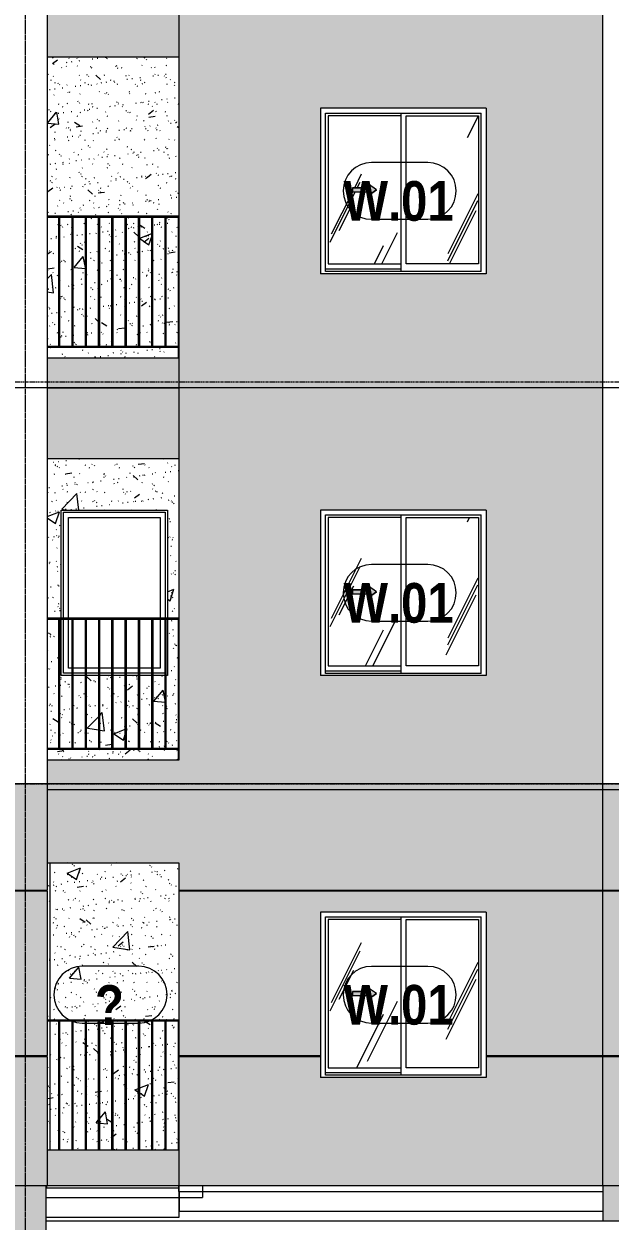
# Model space of a CAD drawing. Header units: millimetres. Extents: x -134153 to 99383, y -5233 to 35400.
# Drawn here: x -99965 to -95003, y 1900 to 12027 of the extents above; entities that cross this region are included whole.
import ezdxf

# ---------------------------------------------------------------- set-up
doc = ezdxf.new("R2010")
doc.units = ezdxf.units.MM
for name, pattern in [('1 NÉT CALL OUT', [6, 3, -3]), ('Centre', [31.75, 6.35, -4.7625, 15.875, -4.7625]), ('Dash 1_8_', [6.35, 3.175, -3.175]), ('Grid Line', [22.225, 12.7, -3.175, 3.175, -3.175])]:
    doc.linetypes.add(name, pattern=pattern)
for name, color, linetype, lineweight in [('0-1', 7, 'Continuous', 5), ('A-AREA', 32, 'Dash 1_8_', 9), ('A-DETL-GENF', 92, 'Continuous', 9), ('A-DETL-GENF-1', 92, '1 NÉT CALL OUT', 9), ('A-FLOR-1', 7, 'Continuous', 9), ('A-FLOR-HRAL', 11, 'Continuous', 9), ('A-FLOR-HRAL-1', 253, 'Continuous', 9), ('A-FLOR-LEVL-2', 51, 'Centre', 9), ('A-GLAZ', 151, 'Continuous', 9), ('A-GLAZ-1', 253, 'Continuous', 9), ('A-GLAZ-2', 7, 'Continuous', 9), ('A-GLAZ-3', 7, '1 NÉT CALL OUT', 9), ('A-GLAZ-IDEN', 152, 'Continuous', 9), ('A-WALL', 113, 'Continuous', 9), ('A-WALL-1', 7, 'Continuous', 9), ('A-WALL-PATT-1', 9, 'Continuous', 9), ('A-WALL-PATT-2', 111, 'Continuous', 5), ('I-WALL', 2, 'Continuous', 9), ('I-WALL-1', 7, 'Continuous', 9), ('S-BEAM-1', 7, 'Continuous', 9), ('S-COLS', 52, 'Continuous', 9), ('S-GRID-1', 1, 'Grid Line', 9)]:
    doc.layers.add(name, color=color, linetype=linetype, lineweight=lineweight)
doc.styles.add('Arial_B_1', font='arialbd_0.ttf', dxfattribs={"width": 0.85, "height": 336})
pattern_1 = [(50, (-81864.4, 1200), (1165.98, -102.01), [121.92, -1341.12]), (355, (-81864.4, 1200), (-225.554, 1222.76), [97.536, -1072.896]), (100.451, (-81767.3, 1191.5), (940.433, 1120.746), [103.616, -1139.776]), (46.184, (-81864.4, 1525.1), (1734.91, -269.07), [182.88, -2011.68]), (96.636, (-81719.9, 1502.7), (1519.38, 1583.54), [155.42, -1709.66]), (351.184, (-81864.4, 1525.1), (1519.39, 1583.52), [146.3, -1609.34]), (21, (-81701.9, 1443.8), (970.33, -654.498), [121.92, -1341.12]), (326, (-81701.9, 1443.8), (395.53, 1178.804), [97.536, -1072.896]), (71.451, (-81621, 1389.3), (1365.87, 524.296), [103.616, -1139.776]), (37.5, (-81864.44, 1200), (19.767, 541.153), [53.645, -1006.246, 53.645, -1035.507, -1076.96]), (37.5, (-81864.44, 1200), (19.767, 541.153), [-2149.043, 53.645, -1023.315]), (7.5, (-81864.44, 1200), (427.646, 641.156), [53.645, -567.334, 53.645, -981.862, -410.464]), (7.5, (-81864.44, 1200), (427.646, 641.156), [-1656.486, 53.645, -356.82]), (327.5, (-82226.95, 1200), (867.782, -36.665), [53.645, -352.755, 53.645, -1214.323, -1682.496]), (327.5, (-82226.95, 1200), (867.782, -36.665), [-1674.37, 53.645, -1628.85]), (317.5, (-82389.5, 1200), (948.028, 162.73), [53.645, -474.675, 53.645, -788.416, -1194.816]), (317.5, (-82389.5, 1200), (948.028, 162.73), [-1370.38, 53.645, -1141.17])]
pattern_2 = [(37.5, (-81864.44, 1200), (-5.1206, 156.61216), [5.364, -118.181, 5.364, -132.812, -132.08]), (37.5, (-81864.44, 1200), (-5.1206, 156.61216), [-261.722, 5.364, -126.716]), (7.5, (-81864.44, 1200), (143.847, 229.3842), [5.364, -61.285, 5.364, -105.989, -42.672]), (7.5, (-81864.44, 1200), (143.847, 229.3842), [-178.003, 5.364, -37.308]), (327.5, (-81964.42, 1200), (253.1176, 0.4601), [5.364, -35.276, 5.364, -140.94, -191.008]), (327.5, (-81964.42, 1200), (253.1176, 0.4601), [-186.944, 5.364, -185.644]), (317.5, (-81964.42, 1200), (244.338, 71.3376), [5.364, -14.956, 5.364, -90.546, -109.728]), (317.5, (-81964.42, 1200), (244.338, 71.3376), [-116.23, 5.364, -104.364])]
pattern_3 = [(63.435, (-79954.8, 1311.3), (-0.002, 1625.6), [567.96, -3066.99]), (63.435, (-81580.4, 1311.3), (-0.002, 1625.6), [567.96, -3066.99]), (63.435, (-79176.65, 1625.35), (-0.002, 1625.6), [567.96, -3066.99]), (63.435, (-80802.25, 1625.35), (-0.002, 1625.6), [567.96, -3066.99]), (63.435, (-79294.4, 1514.5), (-0.002, 1625.6), [567.96, -3066.99]), (63.435, (-80920, 1514.5), (-0.002, 1625.6), [567.96, -3066.99]), (63.435, (-79414.5, 2149.4), (-0.002, 1625.6), [276.06, -3358.9]), (63.435, (-81040.1, 2149.4), (-0.002, 1625.6), [276.06, -3358.9]), (63.435, (-79493, 2051.15), (-0.002, 1625.6), [567.96, -3066.99]), (63.435, (-81118.6, 2051.15), (-0.002, 1625.6), [567.96, -3066.99]), (63.435, (-79479.15, 2121.7), (-0.002, 1625.6), [567.96, -3066.99]), (63.435, (-81104.76, 2121.7), (-0.002, 1625.6), [567.96, -3066.99]), (63.435, (-80135, 1812.2), (-0.002, 1625.6), [567.96, -3066.99]), (63.435, (-81760.6, 1812.2), (-0.002, 1625.6), [567.96, -3066.99]), (63.435, (-80121.15, 1895.35), (-0.002, 1625.6), [567.96, -3066.99]), (63.435, (-81746.75, 1895.35), (-0.002, 1625.6), [567.96, -3066.99]), (63.435, (-80117.4, 1955.3), (-0.002, 1625.6), [567.96, -3066.99]), (63.435, (-81743, 1955.3), (-0.002, 1625.6), [567.96, -3066.99])]

# ---------------------------------------------------------------- blocks, each defined once
blk = doc.blocks.new('NCV_TKTC_KET CAU_rvt-1-TKCS_MẶT ĐỨNG HƯỚNG BẮC')
at = {"layer": 'A-FLOR-1'}
for p, q in [((-98652, 2150), (-95063, 2150)), ((-98652, 2150), (-98652, 1980)), ((-99778, 2100), (-98653, 2100)), ((-98653, 2100), (-98653, 1930)), ((-98653, 1930), (-99778, 1930)), ((-95063, 1980), (-98652, 1980))]:
    blk.add_line(p, q, dxfattribs=at)
at = {"layer": 'S-BEAM-1'}
for q in [(-98653, 2200), (-95063, 2150)]:
    blk.add_line((-98653, 2150), q, dxfattribs=at)
blk = doc.blocks.new('M_Fixed - 900 x 1400-901190-TKCS_MẶT ĐỨNG HƯỚNG BẮC')
at = {"layer": 'A-GLAZ-2'}
for p, q in [((-77032, 7000), (-77032, 7896)), ((-77032, 7896), (-76170, 7896)), ((-76988, 7000), (-76988, 7852)), ((-76988, 7852), (-76214, 7852)), ((-76214, 7852), (-76214, 7000)), ((-76170, 7896), (-76170, 7000)), ((-77032, 6534), (-77032, 6990)), ((-76988, 6578), (-76988, 6990)), ((-76214, 6990), (-76214, 6578)), ((-76958, 6534), (-77032, 6534)), ((-76958, 6578), (-76988, 6578)), ((-76845, 6578), (-76948, 6578)), ((-76845, 6534), (-76948, 6534)), ((-76733, 6578), (-76835, 6578)), ((-76733, 6534), (-76835, 6534)), ((-76620, 6578), (-76723, 6578)), ((-76620, 6534), (-76723, 6534)), ((-76508, 6578), (-76610, 6578)), ((-76508, 6534), (-76610, 6534)), ((-76395, 6578), (-76498, 6578)), ((-76395, 6534), (-76498, 6534)), ((-76283, 6578), (-76385, 6578)), ((-76283, 6534), (-76385, 6534)), ((-76214, 6578), (-76273, 6578)), ((-76170, 6534), (-76273, 6534))]:
    blk.add_line(p, q, dxfattribs=at)
blk = doc.blocks.new('Railing - 10mm-901206-TKCS_MẶT ĐỨNG HƯỚNG BẮC')
at = {"layer": 'A-FLOR-HRAL-1'}
for p, q in [((-62145.064287, 5900), (-62145.064287, 6990)), ((-62135.064287, 5900), (-62135.064287, 6990))]:
    blk.add_line(p, q, dxfattribs=at)
blk = doc.blocks.new('Railing - 50 x 10mm-V32-TKCS_MẶT ĐỨNG HƯỚNG BẮC')
at = {"layer": 'A-FLOR-HRAL-1'}
for p in [(-98657, 5800), (-98653, 6990)]:
    blk.add_line(p, (-98657, 6990), dxfattribs=at)
blk = doc.blocks.new('Railing - Railing-1004819-TKCS_MẶT ĐỨNG HƯỚNG BẮC')
at = {"layer": 'A-FLOR-HRAL-1'}
for p, q in [((-99768, 5900), (-98653, 5900)), ((-98653, 5890), (-99768, 5890))]:
    blk.add_line(p, q, dxfattribs=at)
at = {"extrusion": (0, 0, -1), "zscale": -1}
for p in [(161805, 0), (161692, 0), (161580, 0), (161467, 0), (161355, 0), (161242, 0), (161130, 0), (161017, 0), (160905, 0)]:
    blk.add_blockref('Railing - 10mm-901206-TKCS_MẶT ĐỨNG HƯỚNG BẮC', p, dxfattribs=at)
blk.add_blockref('Railing - 50 x 10mm-V32-TKCS_MẶT ĐỨNG HƯỚNG BẮC', (0, 0))
blk = doc.blocks.new('Top Rail Type - Top Rail_Internal_-1004820-TKCS_MẶT ĐỨNG HƯỚNG BẮC')
at = {"layer": 'A-FLOR-HRAL-1'}
for p, q in [((-98652.564287, 7000), (-99767.564287, 7000)), ((-98652.564287, 6990), (-99767.564287, 6990))]:
    blk.add_line(p, q, dxfattribs=at)
blk = doc.blocks.new('NCV_TKTC_TANG 2_rvt-1-TKCS_MẶT ĐỨNG HƯỚNG BẮC')
at = {"layer": 'A-WALL-PATT-1'}
h = blk.add_hatch(dxfattribs=at)
h.set_pattern_fill('FP_2', color=256, style=0, pattern_type=2)
h.set_pattern_definition(pattern_1)
h.paths.add_polyline_path([(-99591, 5800), (-98657, 5800), (-98657, 5890), (-99768, 5890), (-99768, 5800), (-99629, 5800)])
h.paths.add_polyline_path([(-99547, 5900), (-99445, 5900), (-99445, 6515), (-99547, 6515)])
h.paths.add_polyline_path([(-99741, 5900), (-99670, 5900), (-99670, 6990), (-99768, 6990), (-99768, 5900), (-99763, 5900)])
h.paths.add_polyline_path([(-99332, 5900), (-99332, 6515), (-99435, 6515), (-99435, 5900)])
h.paths.add_polyline_path([(-99322, 5900), (-99220, 5900), (-99220, 6515), (-99322, 6515), (-99322, 6029)])
h.paths.add_polyline_path([(-99210, 5900), (-99107, 5900), (-99107, 6515), (-99210, 6515), (-99210, 6124)])
h.paths.add_polyline_path([(-99097, 5900), (-98995, 5900), (-98995, 6515), (-99097, 6515), (-99097, 6220)])
h.paths.add_polyline_path([(-98985, 5900), (-98882, 5900), (-98882, 6515), (-98985, 6515), (-98985, 6316)])
h.paths.add_polyline_path([(-98872, 5900), (-98770, 5900), (-98770, 6515), (-98872, 6515), (-98872, 6411)])
h.paths.add_polyline_path([(-98657, 5900), (-98657, 6990), (-98750, 6990), (-98750, 6515), (-98760, 6515), (-98760, 5900)])
h.paths.add_polyline_path([(-99660, 5900), (-99557, 5900), (-99557, 6515), (-99650, 6515), (-99650, 6990), (-99660, 6990), (-99660, 5965)])
h.paths.add_polyline_path([(-99650, 7000), (-99650, 7915), (-98750, 7915), (-98750, 7000), (-98653, 7000), (-98653, 8350), (-99768, 8350), (-99768, 7000), (-99702, 7000)])
h = blk.add_hatch(dxfattribs=at)
h.set_pattern_fill('FP_3', color=256, style=0, pattern_type=2)
h.set_pattern_definition(pattern_2)
h.paths.add_polyline_path([(-99591, 5800), (-98657, 5800), (-98657, 5890), (-99768, 5890), (-99768, 5800), (-99629, 5800)])
h.paths.add_polyline_path([(-99547, 5900), (-99445, 5900), (-99445, 6515), (-99547, 6515)])
h.paths.add_polyline_path([(-99741, 5900), (-99670, 5900), (-99670, 6990), (-99768, 6990), (-99768, 5900), (-99763, 5900)])
h.paths.add_polyline_path([(-99332, 5900), (-99332, 6515), (-99435, 6515), (-99435, 5900)])
h.paths.add_polyline_path([(-99322, 5900), (-99220, 5900), (-99220, 6515), (-99322, 6515), (-99322, 6029)])
h.paths.add_polyline_path([(-99210, 5900), (-99107, 5900), (-99107, 6515), (-99210, 6515), (-99210, 6124)])
h.paths.add_polyline_path([(-99097, 5900), (-98995, 5900), (-98995, 6515), (-99097, 6515), (-99097, 6220)])
h.paths.add_polyline_path([(-98985, 5900), (-98882, 5900), (-98882, 6515), (-98985, 6515), (-98985, 6316)])
h.paths.add_polyline_path([(-98872, 5900), (-98770, 5900), (-98770, 6515), (-98872, 6515), (-98872, 6411)])
h.paths.add_polyline_path([(-98657, 5900), (-98657, 6990), (-98750, 6990), (-98750, 6515), (-98760, 6515), (-98760, 5900)])
h.paths.add_polyline_path([(-99660, 5900), (-99557, 5900), (-99557, 6515), (-99650, 6515), (-99650, 6990), (-99660, 6990), (-99660, 5965)])
h.paths.add_polyline_path([(-99650, 7000), (-99650, 7915), (-98750, 7915), (-98750, 7000), (-98653, 7000), (-98653, 8350), (-99768, 8350), (-99768, 7000), (-99702, 7000)])
at = {"layer": 'I-WALL-1'}
for p, q in [((-99650, 7000), (-99650, 7915)), ((-99650, 7915), (-98750, 7915)), ((-98750, 7915), (-98750, 7000)), ((-99650, 6515), (-99650, 6990)), ((-98750, 6990), (-98750, 6515)), ((-99557, 6515), (-99650, 6515)), ((-99445, 6515), (-99547, 6515)), ((-99332, 6515), (-99435, 6515)), ((-99220, 6515), (-99322, 6515)), ((-99107, 6515), (-99210, 6515)), ((-98995, 6515), (-99097, 6515)), ((-98882, 6515), (-98985, 6515)), ((-98770, 6515), (-98872, 6515)), ((-98750, 6515), (-98760, 6515))]:
    blk.add_line(p, q, dxfattribs=at)
at = {"layer": 'A-FLOR-HRAL-1'}
for name in ['Top Rail Type - Top Rail_Internal_-1004820-TKCS_MẶT ĐỨNG HƯỚNG BẮC', 'Railing - Railing-1004819-TKCS_MẶT ĐỨNG HƯỚNG BẮC']:
    blk.add_blockref(name, (0, 0), dxfattribs=at)
at = {"layer": 'A-GLAZ-1'}
blk.add_blockref('M_Fixed - 900 x 1400-901190-TKCS_MẶT ĐỨNG HƯỚNG BẮC', (-22599, 0), dxfattribs=at)
blk = doc.blocks.new('Railing - 10mm-457212-TKCS_MẶT ĐỨNG HƯỚNG BẮC')
at = {"layer": 'A-FLOR-HRAL-1'}
for p, q in [((-62145.064287, 2500), (-62145.064287, 3590)), ((-62135.064287, 2500), (-62135.064287, 3590))]:
    blk.add_line(p, q, dxfattribs=at)
blk = doc.blocks.new('Railing - 50 x 10mm-V35-TKCS_MẶT ĐỨNG HƯỚNG BẮC')
at = {"layer": 'A-FLOR-HRAL-1'}
for p in [(-98657.564287, 2500), (-98652.564287, 3590)]:
    blk.add_line(p, (-98657.564287, 3590), dxfattribs=at)
blk = doc.blocks.new('Railing - Railing-1033920-TKCS_MẶT ĐỨNG HƯỚNG BẮC')
at = {"extrusion": (0, 0, -1), "zscale": -1}
for p in [(161805, 0), (161693, 0), (161580, 0), (161468, 0), (161355, 0), (161243, 0), (161130, 0), (161018, 0), (160905, 0)]:
    blk.add_blockref('Railing - 10mm-457212-TKCS_MẶT ĐỨNG HƯỚNG BẮC', p, dxfattribs=at)
blk.add_blockref('Railing - 50 x 10mm-V35-TKCS_MẶT ĐỨNG HƯỚNG BẮC', (0, 0))
blk = doc.blocks.new('Top Rail Type - Top Rail_Internal_-1033921-TKCS_MẶT ĐỨNG HƯỚNG BẮC')
at = {"layer": 'A-FLOR-HRAL-1'}
for p, q in [((-98652.564287, 3600), (-99767.564287, 3600)), ((-98652.564287, 3590), (-99767.564287, 3590))]:
    blk.add_line(p, q, dxfattribs=at)
blk = doc.blocks.new('NCV_TKTC_TANG 1_rvt-1-TKCS_MẶT ĐỨNG HƯỚNG BẮC')
at = {"layer": 'A-WALL-PATT-1'}
h = blk.add_hatch(dxfattribs=at)
h.set_pattern_fill('FP_2', color=256, style=0, pattern_type=2)
h.set_pattern_definition(pattern_1)
h.paths.add_polyline_path([(-99743, 2500), (-99743, 3590), (-99768, 3590), (-99768, 3300), (-99772, 3300), (-99772, 3290), (-99768, 3290), (-99768, 2500)])
h.paths.add_polyline_path([(-99768, 3600), (-99743, 3600), (-99743, 4932), (-99768, 4932), (-99768, 4700), (-99772, 4700), (-99772, 4690), (-99768, 4690), (-99768, 4309)])
h = blk.add_hatch(dxfattribs=at)
h.set_pattern_fill('FP_3', color=256, style=0, pattern_type=2)
h.set_pattern_definition(pattern_2)
h.paths.add_polyline_path([(-99743, 2500), (-99743, 3590), (-99768, 3590), (-99768, 3300), (-99772, 3300), (-99772, 3290), (-99768, 3290), (-99768, 2500)])
h.paths.add_polyline_path([(-99768, 3600), (-99743, 3600), (-99743, 4932), (-99768, 4932), (-99768, 4700), (-99772, 4700), (-99772, 4690), (-99768, 4690), (-99768, 4309)])
h = blk.add_hatch(dxfattribs=at)
h.set_pattern_fill('FP_2', color=256, style=0, pattern_type=2)
h.set_pattern_definition(pattern_1)
h.paths.add_polyline_path([(-99743, 2500), (-99670, 2500), (-99670, 3590), (-99743, 3590), (-99743, 3205)])
h.paths.add_polyline_path([(-99660, 2500), (-99558, 2500), (-99558, 3590), (-99660, 3590), (-99660, 3205)])
h.paths.add_polyline_path([(-98883, 2500), (-98883, 3590), (-98985, 3590), (-98985, 2500)])
h.paths.add_polyline_path([(-98770, 2500), (-98770, 3590), (-98873, 3590), (-98873, 2500)])
h.paths.add_polyline_path([(-98760, 2500), (-98658, 2500), (-98658, 3590), (-98760, 3590), (-98760, 3114)])
h.paths.add_polyline_path([(-99548, 2500), (-99445, 2500), (-99445, 3590), (-99548, 3590), (-99548, 2662)])
h.paths.add_polyline_path([(-99435, 2500), (-99333, 2500), (-99333, 3590), (-99435, 3590), (-99435, 2900)])
h.paths.add_polyline_path([(-98995, 2500), (-98995, 3590), (-99098, 3590), (-99098, 2500)])
h.paths.add_polyline_path([(-99323, 2500), (-99220, 2500), (-99220, 3590), (-99323, 3590), (-99323, 3114)])
h.paths.add_polyline_path([(-99108, 2500), (-99109, 3590), (-99210, 3590), (-99210, 2500)])
h.paths.add_polyline_path([(-99104, 3600), (-98653, 3600), (-98653, 4932), (-99743, 4932), (-99743, 3600), (-99629, 3600)])
h = blk.add_hatch(dxfattribs=at)
h.set_pattern_fill('FP_3', color=256, style=0, pattern_type=2)
h.set_pattern_definition(pattern_2)
h.paths.add_polyline_path([(-99743, 2500), (-99670, 2500), (-99670, 3590), (-99743, 3590), (-99743, 3205)])
h.paths.add_polyline_path([(-99660, 2500), (-99558, 2500), (-99558, 3590), (-99660, 3590), (-99660, 3205)])
h.paths.add_polyline_path([(-98883, 2500), (-98883, 3590), (-98985, 3590), (-98985, 2500)])
h.paths.add_polyline_path([(-98770, 2500), (-98770, 3590), (-98873, 3590), (-98873, 2500)])
h.paths.add_polyline_path([(-98760, 2500), (-98658, 2500), (-98658, 3590), (-98760, 3590), (-98760, 3114)])
h.paths.add_polyline_path([(-99548, 2500), (-99445, 2500), (-99445, 3590), (-99548, 3590), (-99548, 2662)])
h.paths.add_polyline_path([(-99435, 2500), (-99333, 2500), (-99333, 3590), (-99435, 3590), (-99435, 2900)])
h.paths.add_polyline_path([(-98995, 2500), (-98995, 3590), (-99098, 3590), (-99098, 2500)])
h.paths.add_polyline_path([(-99323, 2500), (-99220, 2500), (-99220, 3590), (-99323, 3590), (-99323, 3114)])
h.paths.add_polyline_path([(-99108, 2500), (-99109, 3590), (-99210, 3590), (-99210, 2500)])
h.paths.add_polyline_path([(-99104, 3600), (-98653, 3600), (-98653, 4932), (-99743, 4932), (-99743, 3600), (-99629, 3600)])
at = {"layer": 'A-WALL-1'}
for p, q in [((-99773, 2200), (-99773, 2180)), ((-99773, 2180), (-98653, 2180)), ((-98653, 2180), (-98653, 2200))]:
    blk.add_line(p, q, dxfattribs=at)
at = {"layer": 'I-WALL-1'}
for p, q in [((-99743, 3600), (-99743, 4932)), ((-99743, 2500), (-99743, 3590))]:
    blk.add_line(p, q, dxfattribs=at)
at = {"layer": 'A-FLOR-HRAL-1'}
for name in ['Top Rail Type - Top Rail_Internal_-1033921-TKCS_MẶT ĐỨNG HƯỚNG BẮC', 'Railing - Railing-1033920-TKCS_MẶT ĐỨNG HƯỚNG BẮC']:
    blk.add_blockref(name, (0, 0), dxfattribs=at)
blk = doc.blocks.new('Railing - 50 x 10mm-901205-TKCS_MẶT ĐỨNG HƯỚNG BẮC')
at = {"layer": 'A-FLOR-HRAL-1'}
for p in [(-62252.564287, 6990), (-62247.564287, 5800)]:
    blk.add_line(p, (-62247.564287, 6990), dxfattribs=at)
blk = doc.blocks.new('Railing - Railing-998950-TKCS_MẶT ĐỨNG HƯỚNG BẮC')
at = {"layer": 'A-FLOR-HRAL-1'}
for p, q in [((-99768, 12700), (-98653, 12700)), ((-98653, 12690), (-99768, 12690))]:
    blk.add_line(p, q, dxfattribs=at)
at = {"extrusion": (0, 0, -1), "zscale": -1}
for name, p in [('Railing - 10mm-901206-TKCS_MẶT ĐỨNG HƯỚNG BẮC', (161805, 6800)), ('Railing - 10mm-901206-TKCS_MẶT ĐỨNG HƯỚNG BẮC', (161693, 6800)), ('Railing - 10mm-901206-TKCS_MẶT ĐỨNG HƯỚNG BẮC', (161580, 6800)), ('Railing - 10mm-901206-TKCS_MẶT ĐỨNG HƯỚNG BẮC', (161468, 6800)), ('Railing - 10mm-901206-TKCS_MẶT ĐỨNG HƯỚNG BẮC', (161355, 6800)), ('Railing - 10mm-901206-TKCS_MẶT ĐỨNG HƯỚNG BẮC', (161243, 6800)), ('Railing - 10mm-901206-TKCS_MẶT ĐỨNG HƯỚNG BẮC', (161130, 6800)), ('Railing - 10mm-901206-TKCS_MẶT ĐỨNG HƯỚNG BẮC', (161018, 6800)), ('Railing - 10mm-901206-TKCS_MẶT ĐỨNG HƯỚNG BẮC', (160905, 6800)), ('Railing - 50 x 10mm-901205-TKCS_MẶT ĐỨNG HƯỚNG BẮC', (160905, 6800))]:
    blk.add_blockref(name, p, dxfattribs=at)
blk = doc.blocks.new('Top Rail Type - Top Rail_Internal_-998951-TKCS_MẶT ĐỨNG HƯỚNG BẮC')
at = {"layer": 'A-FLOR-HRAL-1'}
for p, q in [((-98652.564287, 13800), (-99767.564287, 13800)), ((-98652.564287, 13790), (-99767.564287, 13790))]:
    blk.add_line(p, q, dxfattribs=at)
blk = doc.blocks.new('NCV_TKTC_TANG 3 - 4_rvt-2-TKCS_MẶT ĐỨNG HƯỚNG BẮC')
at = {"layer": 'A-WALL-PATT-1'}
h = blk.add_hatch(dxfattribs=at)
h.set_pattern_fill('FP_2', color=256, style=0, pattern_type=2)
h.set_pattern_definition(pattern_1)
h.paths.add_polyline_path([(-99768, 9200), (-98658, 9200), (-98658, 9290), (-99768, 9290)])
h.paths.add_polyline_path([(-98873, 9300), (-98770, 9300), (-98770, 10390), (-98873, 10390), (-98873, 9829)])
h.paths.add_polyline_path([(-99647, 9300), (-99558, 9300), (-99558, 10390), (-99660, 10390), (-99660, 9300)])
h.paths.add_polyline_path([(-98658, 9300), (-98658, 10390), (-98760, 10390), (-98760, 9300)])
h.paths.add_polyline_path([(-99098, 9300), (-98995, 9300), (-98995, 10390), (-99098, 10390), (-99098, 9829)])
h.paths.add_polyline_path([(-99108, 9300), (-99108, 10390), (-99210, 10390), (-99210, 9300)])
h.paths.add_polyline_path([(-99670, 9300), (-99670, 10390), (-99768, 10390), (-99768, 9300)])
h.paths.add_polyline_path([(-98883, 9300), (-98883, 10390), (-98985, 10390), (-98985, 9300)])
h.paths.add_polyline_path([(-99220, 9300), (-99220, 10390), (-99323, 10390), (-99323, 9300)])
h.paths.add_polyline_path([(-99333, 9300), (-99333, 10390), (-99435, 10390), (-99435, 9300)])
h.paths.add_polyline_path([(-99445, 9300), (-99445, 10390), (-99548, 10390), (-99548, 9300)])
h.paths.add_polyline_path([(-99768, 10400), (-98653, 10400), (-98653, 11750), (-99768, 11750), (-99768, 10933)])
h = blk.add_hatch(dxfattribs=at)
h.set_pattern_fill('FP_3', color=256, style=0, pattern_type=2)
h.set_pattern_definition(pattern_2)
h.paths.add_polyline_path([(-99768, 9200), (-98658, 9200), (-98658, 9290), (-99768, 9290)])
h.paths.add_polyline_path([(-98873, 9300), (-98770, 9300), (-98770, 10390), (-98873, 10390), (-98873, 9829)])
h.paths.add_polyline_path([(-99647, 9300), (-99558, 9300), (-99558, 10390), (-99660, 10390), (-99660, 9300)])
h.paths.add_polyline_path([(-98658, 9300), (-98658, 10390), (-98760, 10390), (-98760, 9300)])
h.paths.add_polyline_path([(-99098, 9300), (-98995, 9300), (-98995, 10390), (-99098, 10390), (-99098, 9829)])
h.paths.add_polyline_path([(-99108, 9300), (-99108, 10390), (-99210, 10390), (-99210, 9300)])
h.paths.add_polyline_path([(-99670, 9300), (-99670, 10390), (-99768, 10390), (-99768, 9300)])
h.paths.add_polyline_path([(-98883, 9300), (-98883, 10390), (-98985, 10390), (-98985, 9300)])
h.paths.add_polyline_path([(-99220, 9300), (-99220, 10390), (-99323, 10390), (-99323, 9300)])
h.paths.add_polyline_path([(-99333, 9300), (-99333, 10390), (-99435, 10390), (-99435, 9300)])
h.paths.add_polyline_path([(-99445, 9300), (-99445, 10390), (-99548, 10390), (-99548, 9300)])
h.paths.add_polyline_path([(-99768, 10400), (-98653, 10400), (-98653, 11750), (-99768, 11750), (-99768, 10933)])
at = {"layer": 'A-FLOR-HRAL'}
for name in ['Top Rail Type - Top Rail_Internal_-998951-TKCS_MẶT ĐỨNG HƯỚNG BẮC', 'Railing - Railing-998950-TKCS_MẶT ĐỨNG HƯỚNG BẮC']:
    blk.add_blockref(name, (0, -3400), dxfattribs=at)
blk = doc.blocks.new('1_FAMILY RVT - W01-WxH 1400x1400xmm-V6-TKCS_MẶT ĐỨNG HƯỚNG BẮC')
at = {"layer": 'A-DETL-GENF-1'}
blk.add_hatch(color=256, dxfattribs=at).paths.add_polyline_path([(-97048, 3776), (-96980, 3824), (-97048, 3871), (-97048, 3841), (-97184, 3841), (-97184, 3807), (-97048, 3807)])
at = {"layer": 'A-GLAZ'}
h = blk.add_hatch(dxfattribs=at)
h.set_pattern_fill('FP_1', color=256, style=0, pattern_type=2)
h.set_pattern_definition(pattern_3)
h.paths.add_polyline_path([(-97389, 3197), (-96775, 3197), (-96775, 4451), (-97389, 4451), (-97389, 3205)])
h.paths.add_polyline_path([(-97048, 3776), (-97048, 3807), (-97184, 3807), (-97184, 3841), (-97048, 3841), (-97048, 3871), (-96980, 3824), (-97005, 3807)])
h = blk.add_hatch(dxfattribs=at)
h.set_pattern_fill('FP_1', color=256, style=0, pattern_type=2)
h.set_pattern_definition(pattern_3)
h.paths.add_polyline_path([(-96730, 3197), (-96116, 3197), (-96116, 4451), (-96730, 4451), (-96730, 3205)])
at = {"layer": 'A-DETL-GENF'}
for p, q in [((-97048, 3871), (-97048, 3841)), ((-96980, 3824), (-97048, 3871)), ((-96980, 3824), (-97048, 3871)), ((-97048, 3871), (-97048, 3841)), ((-97184, 3841), (-97184, 3807)), ((-97184, 3841), (-97048, 3841)), ((-97048, 3841), (-97184, 3841)), ((-97184, 3841), (-97184, 3807)), ((-97184, 3807), (-97048, 3807)), ((-97184, 3807), (-97048, 3807)), ((-96980, 3824), (-97048, 3776)), ((-97048, 3776), (-96980, 3824)), ((-97048, 3807), (-97048, 3776)), ((-97048, 3807), (-97048, 3776))]:
    blk.add_line(p, q, dxfattribs=at)
at = {"layer": 'A-GLAZ'}
for p, q in [((-96053, 4514), (-97453, 4514)), ((-97453, 4514), (-97453, 3114)), ((-97412, 4473), (-96093, 4473)), ((-97412, 3133), (-97412, 4473)), ((-96775, 4473), (-96775, 3133)), ((-96093, 3133), (-96093, 4473)), ((-96053, 4514), (-96053, 3114)), ((-97389, 4451), (-97389, 3197)), ((-96775, 4451), (-97389, 4451)), ((-96730, 3197), (-96730, 4451)), ((-96730, 4451), (-96116, 4451)), ((-96116, 4451), (-96116, 3197)), ((-96775, 3153), (-97412, 3153)), ((-96775, 3153), (-97412, 3153)), ((-97389, 3197), (-96775, 3197)), ((-96116, 3197), (-96730, 3197)), ((-96053, 3114), (-97453, 3114)), ((-96093, 3133), (-97412, 3133))]:
    blk.add_line(p, q, dxfattribs=at)
blk = doc.blocks.new('1_FAMILY RVT - W01-WxH 1400x1400xmm-V15-TKCS_MẶT ĐỨNG HƯỚNG BẮC')
at = {"layer": 'A-DETL-GENF-1'}
blk.add_hatch(color=256, dxfattribs=at).paths.add_polyline_path([(-97048, 10576), (-96980, 10624), (-97048, 10671), (-97048, 10641), (-97184, 10641), (-97184, 10607), (-97048, 10607)])
at = {"layer": 'A-GLAZ'}
h = blk.add_hatch(dxfattribs=at)
h.set_pattern_fill('FP_1', color=256, style=0, pattern_type=2)
h.set_pattern_definition(pattern_3)
h.paths.add_polyline_path([(-97389, 9997), (-96775, 9997), (-96775, 11251), (-97389, 11251), (-97389, 10607)])
h.paths.add_polyline_path([(-97048, 10576), (-97048, 10607), (-97184, 10607), (-97184, 10641), (-97048, 10641), (-97048, 10671), (-96980, 10624), (-97005, 10607)])
h = blk.add_hatch(dxfattribs=at)
h.set_pattern_fill('FP_1', color=256, style=0, pattern_type=2)
h.set_pattern_definition(pattern_3)
h.paths.add_polyline_path([(-96116, 9997), (-96116, 11251), (-96730, 11251), (-96730, 9997), (-96456, 9997)])
at = {"layer": 'A-DETL-GENF'}
for p, q in [((-97184, 10641), (-97184, 10607)), ((-97184, 10641), (-97048, 10641)), ((-97048, 10641), (-97184, 10641)), ((-97184, 10641), (-97184, 10607)), ((-97048, 10671), (-97048, 10641)), ((-96980, 10624), (-97048, 10671)), ((-96980, 10624), (-97048, 10671)), ((-97048, 10671), (-97048, 10641)), ((-97184, 10607), (-97048, 10607)), ((-97184, 10607), (-97048, 10607)), ((-96980, 10624), (-97048, 10576)), ((-97048, 10576), (-96980, 10624)), ((-97048, 10607), (-97048, 10576)), ((-97048, 10607), (-97048, 10576))]:
    blk.add_line(p, q, dxfattribs=at)
at = {"layer": 'A-GLAZ'}
for p, q in [((-96053, 11314), (-97453, 11314)), ((-97453, 11314), (-97453, 9914)), ((-97412, 11273), (-96093, 11273)), ((-97412, 9933), (-97412, 11273)), ((-97389, 11251), (-97389, 9997)), ((-96775, 11251), (-97389, 11251)), ((-96775, 11273), (-96775, 9933)), ((-96730, 9997), (-96730, 11251)), ((-96730, 11251), (-96116, 11251)), ((-96116, 11251), (-96116, 9997)), ((-96093, 9933), (-96093, 11273)), ((-96053, 11314), (-96053, 9914)), ((-96775, 9953), (-97412, 9953)), ((-96775, 9953), (-97412, 9953)), ((-96093, 9933), (-97412, 9933)), ((-97389, 9997), (-96775, 9997)), ((-96116, 9997), (-96730, 9997)), ((-96053, 9914), (-97453, 9914))]:
    blk.add_line(p, q, dxfattribs=at)
blk = doc.blocks.new('1_FAMILY RVT - W01-WxH 1400x1400xmm-V48-TKCS_MẶT ĐỨNG HƯỚNG BẮC')
at = {"layer": 'A-DETL-GENF-1'}
blk.add_hatch(color=256, dxfattribs=at).paths.add_polyline_path([(-97048, 7176), (-96980, 7224), (-97048, 7271), (-97048, 7241), (-97184, 7241), (-97184, 7207), (-97048, 7207)])
at = {"layer": 'A-GLAZ'}
h = blk.add_hatch(dxfattribs=at)
h.set_pattern_fill('FP_1', color=256, style=0, pattern_type=2)
h.set_pattern_definition(pattern_3)
h.paths.add_polyline_path([(-97389, 6597), (-96775, 6597), (-96775, 7851), (-97389, 7851), (-97389, 7207)])
h.paths.add_polyline_path([(-97048, 7176), (-97048, 7207), (-97184, 7207), (-97184, 7241), (-97048, 7241), (-97048, 7271), (-96980, 7224), (-97005, 7207)])
h = blk.add_hatch(dxfattribs=at)
h.set_pattern_fill('FP_1', color=256, style=0, pattern_type=2)
h.set_pattern_definition(pattern_3)
h.paths.add_polyline_path([(-96730, 6597), (-96116, 6597), (-96116, 7851), (-96730, 7851), (-96730, 7474)])
at = {"layer": 'A-DETL-GENF'}
for p, q in [((-97184, 7241), (-97184, 7207)), ((-97184, 7241), (-97048, 7241)), ((-97048, 7241), (-97184, 7241)), ((-97184, 7241), (-97184, 7207)), ((-97184, 7207), (-97048, 7207)), ((-97184, 7207), (-97048, 7207)), ((-97048, 7271), (-97048, 7241)), ((-96980, 7224), (-97048, 7271)), ((-96980, 7224), (-97048, 7271)), ((-97048, 7271), (-97048, 7241)), ((-96980, 7224), (-97048, 7176)), ((-97048, 7176), (-96980, 7224)), ((-97048, 7207), (-97048, 7176)), ((-97048, 7207), (-97048, 7176))]:
    blk.add_line(p, q, dxfattribs=at)
at = {"layer": 'A-GLAZ'}
for p, q in [((-96053, 7914), (-97453, 7914)), ((-97453, 7914), (-97453, 6514)), ((-96053, 7914), (-96053, 6514)), ((-97412, 7873), (-96093, 7873)), ((-97412, 6533), (-97412, 7873)), ((-97389, 7851), (-97389, 6597)), ((-96775, 7851), (-97389, 7851)), ((-96775, 7873), (-96775, 6533)), ((-96730, 6597), (-96730, 7851)), ((-96730, 7851), (-96116, 7851)), ((-96116, 7851), (-96116, 6597)), ((-96093, 6533), (-96093, 7873)), ((-97389, 6597), (-96775, 6597)), ((-96116, 6597), (-96730, 6597)), ((-96053, 6514), (-97453, 6514)), ((-96775, 6552), (-97412, 6552)), ((-96775, 6552), (-97412, 6552)), ((-96093, 6533), (-97412, 6533))]:
    blk.add_line(p, q, dxfattribs=at)
blk = doc.blocks.new('SSA-WINDOW TAG - 10-2062020-TKCS_MẶT ĐỨNG HƯỚNG BẮC')
at = {"layer": 'A-GLAZ-IDEN'}
for p, q in [((-121345.064287, 10854.4), (-121822.564287, 10854.4)), ((-121822.564287, 10374.4), (-121345.064287, 10374.4))]:
    blk.add_line(p, q, dxfattribs=at)
for centre, start, end in [((-121822.564287, 10614.4), 90, 270), ((-121345.064287, 10614.4), 270, 90)]:
    blk.add_arc(centre, 240, start, end, dxfattribs=at)

msp = doc.modelspace()

# ---------------------------------------------------------------- hatches: boundary and pattern name
at = {"layer": 'A-WALL-PATT-2'}
for points in [[(-99628.7, 11750), (-98652.6, 11750), (-98652.6, 12350), (-99767.6, 12350), (-99767.6, 11750)], [(-98652.6, 8950), (-98652.6, 9200), (-99767.6, 9200), (-99767.6, 8950), (-99628.7, 8950)], [(-98652.6, 8350), (-98652.6, 8950), (-99767.6, 8950), (-99767.6, 8350), (-99628.7, 8350)], [(-99767.6, 5550), (-98652.6, 5550), (-98652.6, 5800), (-99767.6, 5800), (-99767.6, 5600)], [(-99767.6, 4931.8), (-98652.6, 4931.8), (-98652.6, 5600), (-99767.6, 5600), (-99767.6, 5150)], [(-105062.5, 4690), (-99777.6, 4690), (-99777.6, 4700), (-105062.5, 4700)], [(-99777.6, 4690), (-99771.6, 4690), (-99771.6, 4700), (-99777.6, 4700)], [(-96052.6, 4690), (-95062.6, 4690), (-95062.6, 4700), (-98652.6, 4700), (-98652.6, 4690), (-96455.6, 4690)], [(-94852.6, 4690), (-94852.6, 4700), (-95062.6, 4700), (-95062.6, 4690), (-94869, 4690)], [(-101215.3, 3290), (-99777.6, 3290), (-99777.6, 3300), (-105062.5, 3300), (-105062.5, 3290), (-102801.9, 3290)], [(-99771.6, 3290), (-99771.6, 3300), (-99777.6, 3300), (-99777.6, 3290)], [(-98042.2, 3290), (-97452.6, 3290), (-97452.6, 3300), (-98652.6, 3300), (-98652.6, 3290)], [(-96052.6, 3290), (-95062.6, 3290), (-95062.6, 3300), (-96052.6, 3300)], [(-94852.6, 3290), (-94852.6, 3300), (-95062.6, 3300), (-95062.6, 3290), (-94869, 3290)], [(-98652.6, 2200), (-98652.6, 2500), (-99767.6, 2500), (-99767.6, 2200), (-99628.7, 2200)], [(-95062.6, 1900), (-88452.6, 1900), (-88452.6, 2200), (-95062.6, 2200)]]:
    msp.add_hatch(color=256, dxfattribs=at).paths.add_polyline_path(points)
h = msp.add_hatch(color=256, dxfattribs=at)
h.paths.add_polyline_path([(-98042.2, 8950), (-95062.6, 8950), (-95062.6, 12350), (-98652.6, 12350), (-98652.6, 8950)])
h.paths.add_polyline_path([(-96093.5, 9914.4), (-97452.6, 9914.4), (-97452.6, 11314.4), (-96052.6, 11314.4), (-96052.6, 9914.4)])
h = msp.add_hatch(color=256, dxfattribs=at)
h.paths.add_polyline_path([(-98652.6, 5550), (-95062.6, 5550), (-95062.6, 8950), (-98652.6, 8950), (-98652.6, 5800)])
h.paths.add_polyline_path([(-97452.6, 6514.4), (-97452.6, 7914.4), (-96052.6, 7914.4), (-96052.6, 6514.4), (-97411.6, 6514.4)])
h = msp.add_hatch(color=256, dxfattribs=at)
h.paths.add_polyline_path([(-100004, 1300), (-99777.6, 1300), (-99777.6, 3290), (-105062.5, 3290), (-105062.5, 2200), (-101742.6, 2200), (-101742.6, 2000), (-101746.6, 2000), (-101746.6, 1990), (-101742.6, 1990), (-101742.6, 1380.4), (-100652.6, 1305.4), (-100652.6, 1300), (-100006.5, 1300)])
h.paths.add_polyline_path([(-101215.3, 3300), (-99777.6, 3300), (-99777.6, 4690), (-105062.5, 4690), (-105062.5, 3300), (-102801.9, 3300)])
h.paths.add_polyline_path([(-102801.9, 4700), (-99777.6, 4700), (-99777.6, 5600), (-105062.5, 5600), (-105062.5, 4700)])
h = msp.add_hatch(color=256, dxfattribs=at)
h.paths.add_polyline_path([(-99767.6, 2200), (-99767.6, 3290), (-99777.6, 3290), (-99777.6, 2200)])
h.paths.add_polyline_path([(-99777.6, 3300), (-99767.6, 3300), (-99767.6, 4690), (-99777.6, 4690), (-99777.6, 4308.9)])
h.paths.add_polyline_path([(-99767.6, 4700), (-99767.6, 5600), (-99777.6, 5600), (-99777.6, 4700)])
h = msp.add_hatch(color=256, dxfattribs=at)
h.paths.add_polyline_path([(-98652.6, 2200), (-95062.6, 2200), (-95062.6, 3290), (-96052.6, 3290), (-96052.6, 3114.4), (-97452.6, 3114.4), (-97452.6, 3290), (-98652.6, 3290), (-98652.6, 3204.9)])
h.paths.add_polyline_path([(-98652.6, 3300), (-97452.6, 3300), (-97452.6, 4514.4), (-96052.6, 4514.4), (-96052.6, 3300), (-95062.6, 3300), (-95062.6, 4690), (-98652.6, 4690)])
h.paths.add_polyline_path([(-98652.6, 4700), (-95062.6, 4700), (-95062.6, 5600), (-98652.6, 5600), (-98652.6, 4931.8)])
h = msp.add_hatch(color=256, dxfattribs=at)
h.paths.add_polyline_path([(-95062.6, 2200), (-88442.6, 2200), (-88442.6, 3290), (-88652.6, 3290), (-88652.6, 2400), (-91652.6, 2400), (-91652.6, 3290), (-91852.6, 3290), (-91852.6, 2400), (-94852.6, 2400), (-94852.6, 3290), (-95062.6, 3290), (-95062.6, 3204.9)])
h.paths.add_polyline_path([(-88522.6, 3300), (-88442.6, 3300), (-88442.6, 4690), (-88652.6, 4690), (-88652.6, 3300)])
h.paths.add_polyline_path([(-91852.6, 3300), (-91652.6, 3300), (-91652.6, 4690), (-91852.6, 4690), (-91852.6, 3756.9)])
h.paths.add_polyline_path([(-94869, 3300), (-94852.6, 3300), (-94852.6, 4690), (-95062.6, 4690), (-95062.6, 3300)])
h.paths.add_polyline_path([(-91695.8, 4700), (-91652.6, 4700), (-91652.6, 5150), (-88652.6, 5150), (-88652.6, 4700), (-88442.6, 4700), (-88442.6, 5600), (-95062.6, 5600), (-95062.6, 4700), (-94852.6, 4700), (-94852.6, 5150), (-91852.6, 5150), (-91852.6, 4700)])

# ---------------------------------------------------------------- linework, layer by layer
at = {"layer": 'A-AREA'}
msp.add_line((-100752.6, 2200), (-97752.6, 2200), dxfattribs=at)
at = {"layer": 'A-FLOR-LEVL-2'}
for p, q in [((-134152.6, 9000), (-25724.3, 9000)), ((-134152.6, 5600), (-25724.3, 5600)), ((-134152.6, 2200), (-25724.3, 2200))]:
    msp.add_line(p, q, dxfattribs=at)
at = {"layer": 'A-WALL'}
for p, q in [((-99767.6, 29350), (-99767.6, 5600)), ((-98652.6, 29350), (-98652.6, 5800)), ((-95062.6, 2200), (-95062.6, 22550)), ((-99767.6, 8950), (-114542.6, 8950)), ((-84852.6, 8950), (-98652.6, 8950)), ((-99767.6, 5600), (-105942.6, 5600)), ((-98652.6, 5600), (-99767.6, 5600)), ((-99767.6, 5600), (-99767.6, 4700)), ((-84972.6, 5600), (-98652.6, 5600)), ((-98652.6, 5550), (-84852.6, 5550)), ((-99767.6, 4931.8), (-98652.6, 4931.8)), ((-98652.6, 4931.8), (-98652.6, 2200)), ((-105062.5, 4700), (-99767.6, 4700)), ((-99767.6, 4690), (-105062.5, 4690)), ((-99771.6, 4700), (-99771.6, 4690)), ((-99767.6, 4690), (-99767.6, 3300)), ((-98652.6, 4700), (-94852.6, 4700)), ((-94852.6, 4690), (-98652.6, 4690)), ((-110452.5, 3300), (-99767.6, 3300)), ((-99767.6, 3290), (-110452.5, 3290)), ((-99771.6, 3300), (-99771.6, 3290)), ((-99767.6, 3290), (-99767.6, 2200)), ((-98652.6, 3300), (-97452.6, 3300)), ((-97452.6, 3290), (-98652.6, 3290)), ((-96052.6, 3300), (-94852.6, 3300)), ((-94852.6, 3290), (-96052.6, 3290)), ((-98652.6, 2500), (-99767.6, 2500)), ((-99777.6, 2200), (-83377.6, 2200)), ((-99777.6, 1300), (-99777.6, 2200)), ((-98452.6, 2200), (-98452.6, 2150)), ((-98452.6, 2150), (-95062.6, 2150)), ((-95062.6, 2200), (-95062.6, 1900)), ((-84967.6, 1900), (-99777.6, 1900))]:
    msp.add_line(p, q, dxfattribs=at)
at = {"layer": 'I-WALL'}
for p, q in [((-99767.6, 11750), (-98652.6, 11750)), ((-98652.6, 9200), (-99767.6, 9200)), ((-98652.6, 8950), (-99767.6, 8950)), ((-99767.6, 8950), (-98652.6, 8950)), ((-99767.6, 8350), (-98652.6, 8350)), ((-98652.6, 5800), (-99767.6, 5800)), ((-99767.6, 5550), (-98652.6, 5550))]:
    msp.add_line(p, q, dxfattribs=at)
at = {"layer": 'S-COLS'}
for p, q in [((-98652.6, 2200), (-98652.6, 2100)), ((-98452.6, 2200), (-98452.6, 2150)), ((-98452.6, 2150), (-98452.6, 2100)), ((-98652.6, 2100), (-98452.6, 2100))]:
    msp.add_line(p, q, dxfattribs=at)
at = {"layer": 'S-GRID-1'}
msp.add_line((-99952.6, 207.3), (-99952.6, 30285.9), dxfattribs=at)

# ---------------------------------------------------------------- block references
at = {"layer": '0-1'}
for name in ['NCV_TKTC_KET CAU_rvt-1-TKCS_MẶT ĐỨNG HƯỚNG BẮC', 'NCV_TKTC_TANG 3 - 4_rvt-2-TKCS_MẶT ĐỨNG HƯỚNG BẮC', 'NCV_TKTC_TANG 2_rvt-1-TKCS_MẶT ĐỨNG HƯỚNG BẮC', 'NCV_TKTC_TANG 1_rvt-1-TKCS_MẶT ĐỨNG HƯỚNG BẮC']:
    msp.add_blockref(name, (0, 0), dxfattribs=at)
at = {"layer": 'A-GLAZ-3'}
for name in ['1_FAMILY RVT - W01-WxH 1400x1400xmm-V15-TKCS_MẶT ĐỨNG HƯỚNG BẮC', '1_FAMILY RVT - W01-WxH 1400x1400xmm-V48-TKCS_MẶT ĐỨNG HƯỚNG BẮC', '1_FAMILY RVT - W01-WxH 1400x1400xmm-V6-TKCS_MẶT ĐỨNG HƯỚNG BẮC']:
    msp.add_blockref(name, (0, 0), dxfattribs=at)
at = {"layer": 'A-GLAZ-IDEN'}
for p in [(24800, 0), (24800, -3400), (22352, -6799.4), (24800, -6800)]:
    msp.add_blockref('SSA-WINDOW TAG - 10-2062020-TKCS_MẶT ĐỨNG HƯỚNG BẮC', p, dxfattribs=at)

# ---------------------------------------------------------------- texts
at = {"layer": 'A-GLAZ-IDEN', "char_height": 336, "attachment_point": 5, "line_spacing_factor": 0.936439, "style": 'Arial_B_1'}
for s, insert, width in [('\\pt6.80064,13.60128,20.39856,27.1992,33.99984,40.80048,47.60112,54.3984,61.19904,67.99968,74.80032,81.60096,88.4016,95.19888,101.99952,108.80016,115.6008,122.40144,129.19872,135.99936,142.8,149.60064,156.40128,163.19856,169.9992,176.79984,183.60048,190.40112,197.1984,203.99904,210.79968,217.60032;W.01', (-96793.8, 10527.1), 962.88), ('\\pt6.80064,13.60128,20.39856,27.1992,33.99984,40.80048,47.60112,54.3984,61.19904,67.99968,74.80032,81.60096,88.4016,95.19888,101.99952,108.80016,115.6008,122.40144,129.19872,135.99936,142.8,149.60064,156.40128,163.19856,169.9992,176.79984,183.60048,190.40112,197.1984,203.99904,210.79968,217.60032;W.01', (-96793.8, 7127.1), 962.88), ('\\pt6.80064,13.60128,20.39856,27.1992,33.99984,40.80048,47.60112,54.3984,61.19904,67.99968,74.80032,81.60096,88.4016,95.19888,101.99952,108.80016,115.6008,122.40144,129.19872,135.99936,142.8,149.60064,156.40128,163.19856,169.9992,176.79984,183.60048,190.40112,197.1984,203.99904,210.79968,217.60032;?', (-99241.1, 3727.7), 251.6), ('\\pt6.80064,13.60128,20.39856,27.1992,33.99984,40.80048,47.60112,54.3984,61.19904,67.99968,74.80032,81.60096,88.4016,95.19888,101.99952,108.80016,115.6008,122.40144,129.19872,135.99936,142.8,149.60064,156.40128,163.19856,169.9992,176.79984,183.60048,190.40112,197.1984,203.99904,210.79968,217.60032;W.01', (-96793.8, 3727.1), 962.88)]:
    msp.add_mtext(s, dxfattribs=dict(at, insert=insert, width=width))

doc.saveas('drawing.dxf')
